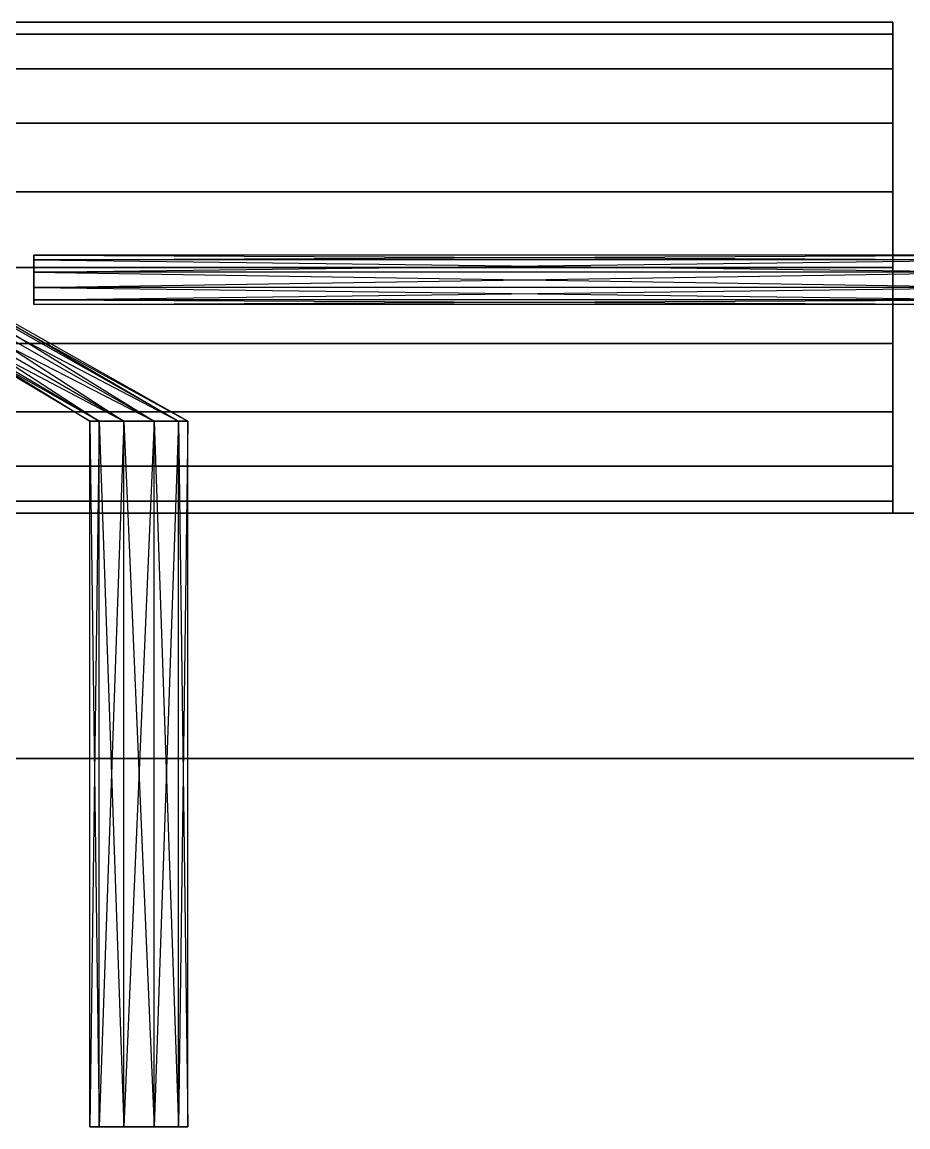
# Model space of a CAD drawing. Extents: x 0 to 4960, y -79 to 258.
# Drawn here: x 4561.3 to 4703.4, y -78.7 to 98.4 of the extents above; entities that cross this region are included whole.
import ezdxf

# ---------------------------------------------------------------- set-up
doc = ezdxf.new("R2010")
doc.units = 0
doc.layers.add('UB3D', color=1, linetype='CONTINUOUS')

msp = doc.modelspace()

# ---------------------------------------------------------------- linework, layer by layer
at = {"layer": 'UB3D', "color": 53}
for points in [[(4700.944882, 96.498268, -3512.166043), (4700.944882, 98.425177, -3500.00002), (4419.055118, 98.425177, -3500.00002), (4419.055118, 96.498268, -3512.166043)], [(4700.944882, 98.425177, -3500.00002), (4700.944882, 96.498268, -3487.833957), (4419.055118, 96.498268, -3487.833957), (4419.055118, 98.425177, -3500.00002)], [(4700.944882, 59.055118, -3500), (4700.944882, 96.498268, -3487.833957), (4700.944882, 98.425177, -3499.99998)], [(4700.944882, 59.055118, -3500), (4700.944882, 98.425177, -3499.99998), (4700.944882, 96.498268, -3512.166043)], [(4700.944882, 90.906161, -3523.141171), (4700.944882, 96.498268, -3512.166043), (4419.055118, 96.498268, -3512.166043), (4419.055118, 90.906161, -3523.141171)], [(4700.944882, 96.498268, -3487.833957), (4700.944882, 90.906161, -3476.858829), (4419.055118, 90.906161, -3476.858829), (4419.055118, 96.498268, -3487.833957)], [(4700.944882, 59.055118, -3500), (4700.944882, 90.906161, -3476.858829), (4700.944882, 96.498268, -3487.833957)], [(4700.944882, 59.055118, -3500), (4700.944882, 96.498268, -3512.166043), (4700.944882, 90.906161, -3523.141171)], [(4700.944882, 82.19625, -3531.851082), (4700.944882, 90.906161, -3523.141171), (4419.055118, 90.906161, -3523.141171), (4419.055118, 82.19625, -3531.851082)], [(4700.944882, 90.906161, -3476.858829), (4700.944882, 82.19625, -3468.148918), (4419.055118, 82.19625, -3468.148918), (4419.055118, 90.906161, -3476.858829)], [(4700.944882, 59.055118, -3500), (4700.944882, 82.19625, -3468.148918), (4700.944882, 90.906161, -3476.858829)], [(4700.944882, 59.055118, -3500), (4700.944882, 90.906161, -3523.141171), (4700.944882, 82.19625, -3531.851082)], [(4700.944882, 71.221122, -3537.44319), (4700.944882, 82.19625, -3531.851082), (4419.055118, 82.19625, -3531.851082), (4419.055118, 71.221122, -3537.44319)], [(4700.944882, 82.19625, -3468.148918), (4700.944882, 71.221122, -3462.55681), (4419.055118, 71.221122, -3462.55681), (4419.055118, 82.19625, -3468.148918)], [(4700.944882, 59.055118, -3500), (4700.944882, 71.221122, -3462.55681), (4700.944882, 82.19625, -3468.148918)], [(4700.944882, 59.055118, -3500), (4700.944882, 82.19625, -3531.851082), (4700.944882, 71.221122, -3537.44319)], [(4700.944882, 59.055098, -3539.370098), (4700.944882, 71.221122, -3537.44319), (4419.055118, 71.221122, -3537.44319), (4419.055118, 59.055098, -3539.370098)], [(4700.944882, 71.221122, -3462.55681), (4700.944882, 59.055098, -3460.629902), (4419.055118, 59.055098, -3460.629902), (4419.055118, 71.221122, -3462.55681)], [(4700.944882, 59.055118, -3500), (4700.944882, 59.055098, -3460.629902), (4700.944882, 71.221122, -3462.55681)], [(4700.944882, 59.055118, -3500), (4700.944882, 71.221122, -3537.44319), (4700.944882, 59.055098, -3539.370098)], [(4700.944882, 46.889114, -3537.44319), (4700.944882, 59.055098, -3539.370098), (4419.055118, 59.055098, -3539.370098), (4419.055118, 46.889114, -3537.44319)], [(4700.944882, 59.055098, -3460.629902), (4700.944882, 46.889114, -3462.55681), (4419.055118, 46.889114, -3462.55681), (4419.055118, 59.055098, -3460.629902)], [(4700.944882, 59.055118, -3500), (4700.944882, 19.685059, -3499.99998), (4700.944882, 21.611968, -3487.833957)], [(4700.944882, 59.055118, -3500), (4700.944882, 21.611968, -3487.833957), (4700.944882, 27.204075, -3476.858829)], [(4700.944882, 59.055118, -3500), (4700.944882, 27.204075, -3476.858829), (4700.944882, 35.913986, -3468.148918)], [(4700.944882, 59.055118, -3500), (4700.944882, 35.913986, -3468.148918), (4700.944882, 46.889114, -3462.55681)], [(4700.944882, 59.055118, -3500), (4700.944882, 46.889114, -3462.55681), (4700.944882, 59.055098, -3460.629902)], [(4700.944882, 59.055118, -3500), (4700.944882, 59.055098, -3539.370098), (4700.944882, 46.889114, -3537.44319)], [(4700.944882, 59.055118, -3500), (4700.944882, 46.889114, -3537.44319), (4700.944882, 35.913986, -3531.851082)], [(4700.944882, 59.055118, -3500), (4700.944882, 35.913986, -3531.851082), (4700.944882, 27.204075, -3523.141171)], [(4700.944882, 59.055118, -3500), (4700.944882, 27.204075, -3523.141171), (4700.944882, 21.611968, -3512.166043)], [(4700.944882, 35.913986, -3531.851082), (4700.944882, 46.889114, -3537.44319), (4419.055118, 46.889114, -3537.44319), (4419.055118, 35.913986, -3531.851082)], [(4700.944882, 46.889114, -3462.55681), (4700.944882, 35.913986, -3468.148918), (4419.055118, 35.913986, -3468.148918), (4419.055118, 46.889114, -3462.55681)], [(4700.944882, 27.204075, -3523.141171), (4700.944882, 35.913986, -3531.851082), (4419.055118, 35.913986, -3531.851082), (4419.055118, 27.204075, -3523.141171)], [(4700.944882, 35.913986, -3468.148918), (4700.944882, 27.204075, -3476.858829), (4419.055118, 27.204075, -3476.858829), (4419.055118, 35.913986, -3468.148918)], [(4700.944882, 21.611968, -3512.166043), (4700.944882, 27.204075, -3523.141171), (4419.055118, 27.204075, -3523.141171), (4419.055118, 21.611968, -3512.166043)], [(4700.944882, 27.204075, -3476.858829), (4700.944882, 21.611968, -3487.833957), (4419.055118, 21.611968, -3487.833957), (4419.055118, 27.204075, -3476.858829)], [(4700.944882, 19.685059, -3500.00002), (4700.944882, 21.611968, -3512.166043), (4419.055118, 21.611968, -3512.166043), (4419.055118, 19.685059, -3500.00002)], [(4700.944882, 21.611968, -3487.833957), (4700.944882, 19.685059, -3500.00002), (4419.055118, 19.685059, -3500.00002), (4419.055118, 21.611968, -3487.833957)]]:
    msp.add_3dface(points, dxfattribs=at)
at = {"layer": 'UB3D', "color": 254}
for points in [[(4540.629921, 60.275591, -1844.629921), (4587.874016, 34.452008, -1840), (4540.629921, 61.027598, -1840)], [(4587.874016, 34.452008, -1840), (4540.629921, 61.027598, -1840), (4586.370079, 34.452008, -1835.370079)], [(4540.629921, 61.027598, -1840), (4586.370079, 34.452008, -1835.370079), (4540.629921, 60.275591, -1835.370079)], [(4540.629921, 58.307047, -1847.488189), (4586.370079, 34.452008, -1844.629921), (4540.629921, 60.275591, -1844.629921)], [(4586.370079, 34.452008, -1844.629921), (4540.629921, 60.275591, -1844.629921), (4587.874016, 34.452008, -1840)], [(4586.370079, 34.452008, -1835.370079), (4540.629921, 60.275591, -1835.370079), (4582.433071, 34.452008, -1832.511811)], [(4540.629921, 60.275591, -1835.370079), (4582.433071, 34.452008, -1832.511811), (4540.629921, 58.307047, -1832.511811)], [(4720.629921, 60.275591, -3504.629921), (4563.149606, 60.275591, -3504.629921), (4720.629921, 61.027598, -3500)], [(4563.149606, 60.275591, -3504.629921), (4720.629921, 61.027598, -3500), (4563.149606, 61.027598, -3500)], [(4720.629921, 61.027598, -3500), (4563.149606, 61.027598, -3500), (4720.629921, 60.275591, -3495.370079)], [(4563.149606, 61.027598, -3500), (4720.629921, 60.275591, -3495.370079), (4563.149606, 60.275591, -3495.370079)], [(4563.149606, 57.090472, -3500), (4563.149606, 60.275591, -3495.370079), (4563.149606, 61.027598, -3500)], [(4563.149606, 57.090472, -3500), (4563.149606, 61.027598, -3500), (4563.149606, 60.275591, -3504.629921)], [(4720.629921, 58.307047, -3507.488189), (4563.149606, 58.307047, -3507.488189), (4720.629921, 60.275591, -3504.629921)], [(4563.149606, 58.307047, -3507.488189), (4720.629921, 60.275591, -3504.629921), (4563.149606, 60.275591, -3504.629921)], [(4720.629921, 60.275591, -3495.370079), (4563.149606, 60.275591, -3495.370079), (4720.629921, 58.307047, -3492.511811)], [(4563.149606, 60.275591, -3495.370079), (4720.629921, 58.307047, -3492.511811), (4563.149606, 58.307047, -3492.511811)], [(4563.149606, 57.090472, -3500), (4563.149606, 58.307047, -3492.511811), (4563.149606, 60.275591, -3495.370079)], [(4563.149606, 57.090472, -3500), (4563.149606, 60.275591, -3504.629921), (4563.149606, 58.307047, -3507.488189)], [(4540.629921, 55.873898, -1847.488189), (4582.433071, 34.452008, -1847.488189), (4540.629921, 58.307047, -1847.488189)], [(4582.433071, 34.452008, -1847.488189), (4540.629921, 58.307047, -1847.488189), (4586.370079, 34.452008, -1844.629921)], [(4582.433071, 34.452008, -1832.511811), (4540.629921, 58.307047, -1832.511811), (4577.566929, 34.452008, -1832.511811)], [(4540.629921, 58.307047, -1832.511811), (4577.566929, 34.452008, -1832.511811), (4540.629921, 55.873898, -1832.511811)], [(4720.629921, 55.873898, -3507.488189), (4563.149606, 55.873898, -3507.488189), (4720.629921, 58.307047, -3507.488189)], [(4563.149606, 55.873898, -3507.488189), (4720.629921, 58.307047, -3507.488189), (4563.149606, 58.307047, -3507.488189)], [(4720.629921, 58.307047, -3492.511811), (4563.149606, 58.307047, -3492.511811), (4720.629921, 55.873898, -3492.511811)], [(4563.149606, 58.307047, -3492.511811), (4720.629921, 55.873898, -3492.511811), (4563.149606, 55.873898, -3492.511811)], [(4563.149606, 57.090472, -3500), (4563.149606, 55.873898, -3492.511811), (4563.149606, 58.307047, -3492.511811)], [(4563.149606, 57.090472, -3500), (4563.149606, 58.307047, -3507.488189), (4563.149606, 55.873898, -3507.488189)], [(4563.149606, 57.090472, -3500), (4563.149606, 53.153346, -3500), (4563.149606, 53.905315, -3495.370079)], [(4563.149606, 57.090472, -3500), (4563.149606, 53.905315, -3495.370079), (4563.149606, 55.873898, -3492.511811)], [(4563.149606, 57.090472, -3500), (4563.149606, 55.873898, -3507.488189), (4563.149606, 53.905315, -3504.629921)], [(4563.149606, 57.090472, -3500), (4563.149606, 53.905315, -3504.629921), (4563.149606, 53.153346, -3500)], [(4540.629921, 53.905315, -1844.629921), (4577.566929, 34.452008, -1847.488189), (4540.629921, 55.873898, -1847.488189)], [(4577.566929, 34.452008, -1847.488189), (4540.629921, 55.873898, -1847.488189), (4582.433071, 34.452008, -1847.488189)], [(4577.566929, 34.452008, -1832.511811), (4540.629921, 55.873898, -1832.511811), (4573.629921, 34.452008, -1835.370079)], [(4540.629921, 55.873898, -1832.511811), (4573.629921, 34.452008, -1835.370079), (4540.629921, 53.905315, -1835.370079)], [(4720.629921, 53.905315, -3504.629921), (4563.149606, 53.905315, -3504.629921), (4720.629921, 55.873898, -3507.488189)], [(4563.149606, 53.905315, -3504.629921), (4720.629921, 55.873898, -3507.488189), (4563.149606, 55.873898, -3507.488189)], [(4720.629921, 55.873898, -3492.511811), (4563.149606, 55.873898, -3492.511811), (4720.629921, 53.905315, -3495.370079)], [(4563.149606, 55.873898, -3492.511811), (4720.629921, 53.905315, -3495.370079), (4563.149606, 53.905315, -3495.370079)], [(4540.629921, 53.153346, -1840), (4573.629921, 34.452008, -1840), (4540.629921, 53.905315, -1844.629921)], [(4573.629921, 34.452008, -1840), (4540.629921, 53.905315, -1844.629921), (4577.566929, 34.452008, -1847.488189)], [(4573.629921, 34.452008, -1835.370079), (4540.629921, 53.905315, -1835.370079), (4572.125984, 34.452008, -1840)], [(4540.629921, 53.905315, -1835.370079), (4572.125984, 34.452008, -1840), (4540.629921, 53.153346, -1840)], [(4572.125984, 34.452008, -1840), (4540.629921, 53.153346, -1840), (4573.629921, 34.452008, -1840)], [(4720.629921, 53.153346, -3500), (4563.149606, 53.153346, -3500), (4720.629921, 53.905315, -3504.629921)], [(4563.149606, 53.153346, -3500), (4720.629921, 53.905315, -3504.629921), (4563.149606, 53.905315, -3504.629921)], [(4720.629921, 53.905315, -3495.370079), (4563.149606, 53.905315, -3495.370079), (4720.629921, 53.153346, -3500)], [(4563.149606, 53.905315, -3495.370079), (4720.629921, 53.153346, -3500), (4563.149606, 53.153346, -3500)], [(4572.125984, -78.740157, -1840), (4572.125984, 34.452008, -1840), (4573.629921, -78.740157, -1844.629921)], [(4572.125984, 34.452008, -1840), (4573.629921, -78.740157, -1844.629921), (4573.629921, 34.452008, -1840)], [(4573.629921, -78.740157, -1835.370079), (4573.629921, 34.452008, -1835.370079), (4572.125984, -78.740157, -1840)], [(4573.629921, 34.452008, -1835.370079), (4572.125984, -78.740157, -1840), (4572.125984, 34.452008, -1840)], [(4573.629921, -78.740157, -1844.629921), (4573.629921, 34.452008, -1840), (4577.566929, -78.740157, -1847.488189)], [(4573.629921, 34.452008, -1840), (4577.566929, -78.740157, -1847.488189), (4577.566929, 34.452008, -1847.488189)], [(4577.566929, -78.740157, -1832.511811), (4577.566929, 34.452008, -1832.511811), (4573.629921, -78.740157, -1835.370079)], [(4577.566929, 34.452008, -1832.511811), (4573.629921, -78.740157, -1835.370079), (4573.629921, 34.452008, -1835.370079)], [(4577.566929, -78.740157, -1847.488189), (4577.566929, 34.452008, -1847.488189), (4582.433071, -78.740157, -1847.488189)], [(4577.566929, 34.452008, -1847.488189), (4582.433071, -78.740157, -1847.488189), (4582.433071, 34.452008, -1847.488189)], [(4582.433071, -78.740157, -1832.511811), (4582.433071, 34.452008, -1832.511811), (4577.566929, -78.740157, -1832.511811)], [(4582.433071, 34.452008, -1832.511811), (4577.566929, -78.740157, -1832.511811), (4577.566929, 34.452008, -1832.511811)], [(4582.433071, -78.740157, -1847.488189), (4582.433071, 34.452008, -1847.488189), (4586.370079, -78.740157, -1844.629921)], [(4582.433071, 34.452008, -1847.488189), (4586.370079, -78.740157, -1844.629921), (4586.370079, 34.452008, -1844.629921)], [(4586.370079, -78.740157, -1835.370079), (4586.370079, 34.452008, -1835.370079), (4582.433071, -78.740157, -1832.511811)], [(4586.370079, 34.452008, -1835.370079), (4582.433071, -78.740157, -1832.511811), (4582.433071, 34.452008, -1832.511811)], [(4586.370079, -78.740157, -1844.629921), (4586.370079, 34.452008, -1844.629921), (4587.874016, -78.740157, -1840)], [(4586.370079, 34.452008, -1844.629921), (4587.874016, -78.740157, -1840), (4587.874016, 34.452008, -1840)], [(4587.874016, -78.740157, -1840), (4587.874016, 34.452008, -1840), (4586.370079, -78.740157, -1835.370079)], [(4587.874016, 34.452008, -1840), (4586.370079, -78.740157, -1835.370079), (4586.370079, 34.452008, -1835.370079)], [(4580, -78.740157, -1840), (4572.125984, -78.740157, -1840), (4573.629921, -78.740157, -1844.629921)], [(4580, -78.740157, -1840), (4573.629921, -78.740157, -1835.370079), (4572.125984, -78.740157, -1840)], [(4580, -78.740157, -1840), (4573.629921, -78.740157, -1844.629921), (4577.566929, -78.740157, -1847.488189)], [(4580, -78.740157, -1840), (4577.566929, -78.740157, -1832.511811), (4573.629921, -78.740157, -1835.370079)], [(4580, -78.740157, -1840), (4577.566929, -78.740157, -1847.488189), (4582.433071, -78.740157, -1847.488189)], [(4580, -78.740157, -1840), (4582.433071, -78.740157, -1832.511811), (4577.566929, -78.740157, -1832.511811)], [(4580, -78.740157, -1840), (4582.433071, -78.740157, -1847.488189), (4586.370079, -78.740157, -1844.629921)], [(4580, -78.740157, -1840), (4586.370079, -78.740157, -1844.629921), (4587.874016, -78.740157, -1840)], [(4580, -78.740157, -1840), (4587.874016, -78.740157, -1840), (4586.370079, -78.740157, -1835.370079)], [(4580, -78.740157, -1840), (4586.370079, -78.740157, -1835.370079), (4582.433071, -78.740157, -1832.511811)]]:
    msp.add_3dface(points, dxfattribs=at)
at = {"layer": 'UB3D', "color": 94}
for points in [[(0, 19.685039, -3870), (4960.050236, 19.685039, -3870), (4960.050236, -19.685039, -3870), (0, -19.685039, -3870)], [(4960.050236, 19.685039, -719.999961), (0, 19.685039, -719.999961), (0, -19.685039, -719.999961), (4960.050236, -19.685039, -719.999961)], [(0, 19.685039, -719.999961), (0, 19.685039, -3870), (4960.050236, 19.685039, -3870)], [(0, 19.685039, -719.999961), (4960.050236, 19.685039, -3870), (4960.050236, 19.685039, -719.999961)], [(0, 19.685039, -719.999961), (4960.050236, 19.685039, -719.999961), (0, 19.685039, -719.999961)], [(0, -19.685039, -719.999961), (4960.050236, -19.685039, -719.999961), (4960.050236, -19.685039, -3870)], [(0, -19.685039, -719.999961), (4960.050236, -19.685039, -3870), (0, -19.685039, -3870)]]:
    msp.add_3dface(points, dxfattribs=at)

doc.saveas('drawing.dxf')
